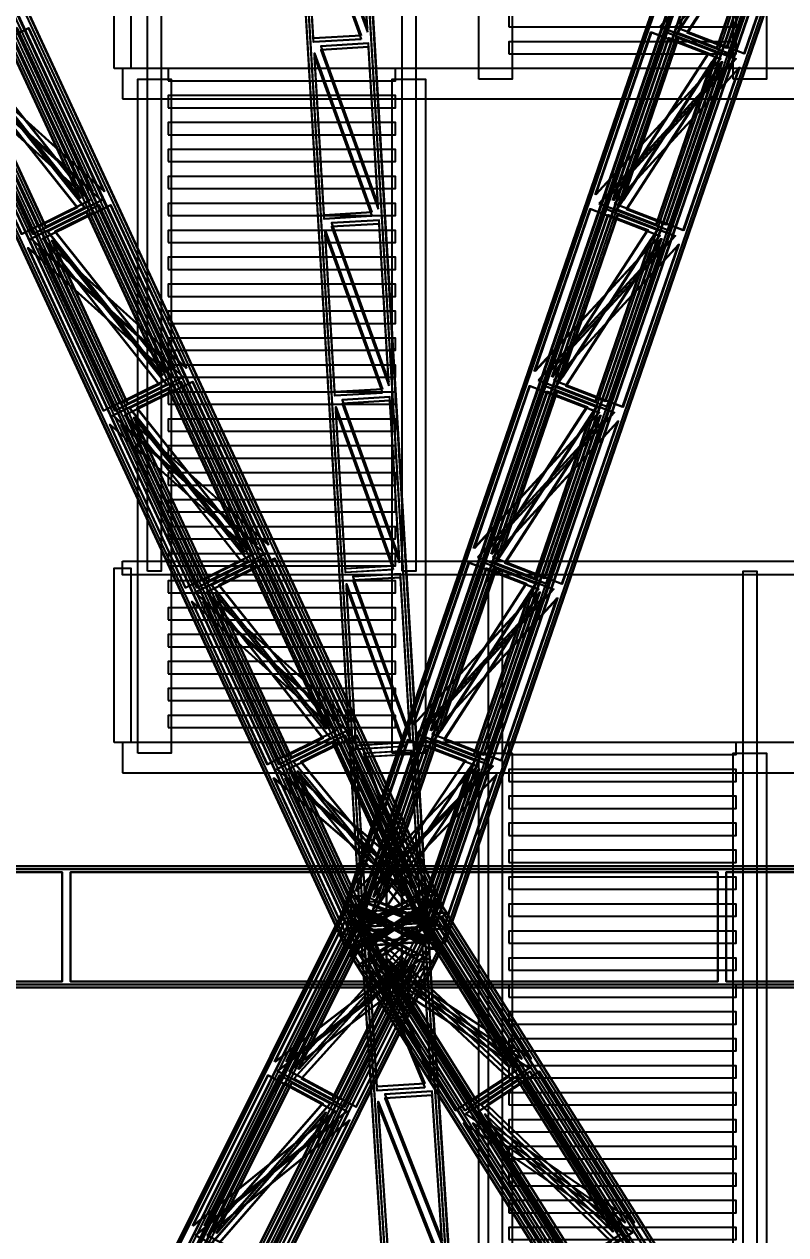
# Model space of a CAD drawing. Header units: millimetres. Extents: x -84906 to 117550, y -3000 to 338000.
# Drawn here: x 4050 to 9077, y 103968 to 111956 of the extents above; entities that cross this region are included whole.
import ezdxf

# ---------------------------------------------------------------- set-up
doc = ezdxf.new("R2010")
doc.units = ezdxf.units.MM
for name, color, linetype, lineweight in [('D-STR-CORE', 7, 'Continuous', 25), ('D-STR-DIM', 7, 'Continuous', 13), ('D-STR-STRC', 7, 'Continuous', 25)]:
    doc.layers.add(name, color=color, linetype=linetype, lineweight=lineweight)
doc.styles.add('OpenSansCondensed-Light', font='OpenSansCondensed-Light.ttf')
doc.styles.add('TOWER_UNICODE', font='Arial Unicode.ttf')
doc.dimstyles.new('EZDXF', dxfattribs={"dimtxt": 0.25, "dimasz": 0.175, "dimexe": 0.375, "dimexo": 0.125, "dimgap": 0.1, "dimtad": 1, "dimlfac": 100, "dimzin": 12, "dimdsep": 46, "dimtxsty": 'OpenSansCondensed-Light', "dimblk": 'ARCHTICK', "dimcen": 2.5, "dimazin": 3, "dimtfac": 0.5, "dimtmove": 2, "dimatfit": 3})

# ---------------------------------------------------------------- blocks, each defined once
blk = doc.blocks.new('_ARCHTICK')
at = {"color": 0, "linetype": 'BYBLOCK', "const_width": 0.15}
blk.add_lwpolyline([(-0.5, -0.5), (0.5, 0.5)], dxfattribs=at)

msp = doc.modelspace()

# ---------------------------------------------------------------- linework, layer by layer
at = {"layer": 'D-STR-CORE'}
for points in [[(7050, 111592.5), (7050, 116038.3), (7270, 116038.3), (7270, 111592.5)], [(8730, 111592.5), (8730, 116038.3), (8950, 116038.3), (8950, 111592.5)], [(4645, 111662.5), (4645, 112812.5), (4755, 112812.5), (4755, 111662.5)], [(4865, 108346.7), (4865, 112792.5), (4955, 112792.5), (4955, 108346.7)], [(6545, 108346.7), (6545, 112792.5), (6635, 112792.5), (6635, 108346.7)], [(7250, 111938.2), (8750, 111938.2), (8750, 112018.2), (7250, 112018.2)], [(7250, 111760.3), (8750, 111760.3), (8750, 111840.3), (7250, 111840.3)], [(4700, 111462.5), (9300, 111462.5), (9300, 111662.5), (4700, 111662.5)], [(5000, 111582.5), (6500, 111582.5), (6500, 111662.5), (5000, 111662.5)], [(4800, 107146.7), (4800, 111592.5), (5020, 111592.5), (5020, 107146.7)], [(6480, 107146.7), (6480, 111592.5), (6700, 111592.5), (6700, 107146.7)], [(5000, 111404.7), (6500, 111404.7), (6500, 111484.7), (5000, 111484.7)], [(5000, 111226.8), (6500, 111226.8), (6500, 111306.8), (5000, 111306.8)], [(5000, 111049), (6500, 111049), (6500, 111129), (5000, 111129)], [(5000, 110871.2), (6500, 110871.2), (6500, 110951.2), (5000, 110951.2)], [(5000, 110693.3), (6500, 110693.3), (6500, 110773.3), (5000, 110773.3)], [(5000, 110515.5), (6500, 110515.5), (6500, 110595.5), (5000, 110595.5)], [(5000, 110337.7), (6500, 110337.7), (6500, 110417.7), (5000, 110417.7)], [(5000, 110159.8), (6500, 110159.8), (6500, 110239.8), (5000, 110239.8)], [(5000, 109982), (6500, 109982), (6500, 110062), (5000, 110062)], [(5000, 109804.2), (6500, 109804.2), (6500, 109884.2), (5000, 109884.2)], [(5000, 109626.3), (6500, 109626.3), (6500, 109706.3), (5000, 109706.3)], [(5000, 109448.5), (6500, 109448.5), (6500, 109528.5), (5000, 109528.5)], [(5000, 109270.7), (6500, 109270.7), (6500, 109350.7), (5000, 109350.7)], [(5000, 109092.8), (6500, 109092.8), (6500, 109172.8), (5000, 109172.8)], [(5000, 108915), (6500, 108915), (6500, 108995), (5000, 108995)], [(5000, 108737.2), (6500, 108737.2), (6500, 108817.2), (5000, 108817.2)], [(5000, 108559.3), (6500, 108559.3), (6500, 108639.3), (5000, 108639.3)], [(4700, 108411.7), (9300, 108411.7), (9300, 108321.7), (4700, 108321.7)], [(5000, 108381.5), (6500, 108381.5), (6500, 108461.5), (5000, 108461.5)], [(4645, 107216.7), (4645, 108366.7), (4755, 108366.7), (4755, 107216.7)], [(7115, 103900.8), (7115, 108346.7), (7205, 108346.7), (7205, 103900.8)], [(8795, 103900.8), (8795, 108346.7), (8885, 108346.7), (8885, 103900.8)], [(5000, 108203.7), (6500, 108203.7), (6500, 108283.7), (5000, 108283.7)], [(5000, 108025.8), (6500, 108025.8), (6500, 108105.8), (5000, 108105.8)], [(5000, 107848), (6500, 107848), (6500, 107928), (5000, 107928)], [(5000, 107670.2), (6500, 107670.2), (6500, 107750.2), (5000, 107750.2)], [(5000, 107492.3), (6500, 107492.3), (6500, 107572.3), (5000, 107572.3)], [(5000, 107314.5), (6500, 107314.5), (6500, 107394.5), (5000, 107394.5)], [(4700, 107016.7), (9300, 107016.7), (9300, 107216.7), (4700, 107216.7)], [(7250, 107136.7), (8750, 107136.7), (8750, 107216.7), (7250, 107216.7)], [(7050, 102700.8), (7050, 107146.7), (7270, 107146.7), (7270, 102700.8)], [(8730, 102700.8), (8730, 107146.7), (8950, 107146.7), (8950, 102700.8)], [(7250, 106958.8), (8750, 106958.8), (8750, 107038.8), (7250, 107038.8)], [(7250, 106781), (8750, 106781), (8750, 106861), (7250, 106861)], [(7250, 106603.2), (8750, 106603.2), (8750, 106683.2), (7250, 106683.2)], [(7250, 106425.3), (8750, 106425.3), (8750, 106505.3), (7250, 106505.3)], [(7250, 106247.5), (8750, 106247.5), (8750, 106327.5), (7250, 106327.5)], [(7250, 106069.7), (8750, 106069.7), (8750, 106149.7), (7250, 106149.7)], [(7250, 105891.8), (8750, 105891.8), (8750, 105971.8), (7250, 105971.8)], [(7250, 105714), (8750, 105714), (8750, 105794), (7250, 105794)], [(7250, 105536.2), (8750, 105536.2), (8750, 105616.2), (7250, 105616.2)], [(7250, 105358.3), (8750, 105358.3), (8750, 105438.3), (7250, 105438.3)], [(7250, 105180.5), (8750, 105180.5), (8750, 105260.5), (7250, 105260.5)], [(7250, 105002.7), (8750, 105002.7), (8750, 105082.7), (7250, 105082.7)], [(7250, 104824.8), (8750, 104824.8), (8750, 104904.8), (7250, 104904.8)], [(7250, 104647), (8750, 104647), (8750, 104727), (7250, 104727)], [(7250, 104469.2), (8750, 104469.2), (8750, 104549.2), (7250, 104549.2)], [(7250, 104291.3), (8750, 104291.3), (8750, 104371.3), (7250, 104371.3)], [(7250, 104113.5), (8750, 104113.5), (8750, 104193.5), (7250, 104193.5)], [(7250, 103935.7), (8750, 103935.7), (8750, 104015.7), (7250, 104015.7)]]:
    msp.add_lwpolyline(points, close=True, dxfattribs=at)
at = {"layer": 'D-STR-STRC'}
for points in [[(6731.3, 106138.2), (6172.5, 105861.8), (-319.5, 119861.8), (239.3, 120138.2)], [(6735.3, 106138.2), (6176.5, 105861.8), (-315.5, 119861.8), (243.3, 120138.2)], [(6807.4, 106138.2), (6248.7, 105861.8), (-243.3, 119861.8), (315.5, 120138.2)], [(6811.4, 106138.2), (6252.7, 105861.8), (-239.3, 119861.8), (319.5, 120138.2)], [(6649, 106090.7), (6282.3, 105909.3), (-209.7, 119909.3), (157, 120090.7)], [(6653, 106090.7), (6286.3, 105909.3), (-205.7, 119909.3), (161, 120090.7)], [(6697.6, 106090.7), (6330.9, 105909.3), (-161, 119909.3), (205.7, 120090.7)], [(6701.6, 106090.7), (6334.9, 105909.3), (-157, 119909.3), (209.7, 120090.7)], [(6155.3, 106109.5), (6723.1, 105890.5), (11534.6, 119890.5), (10966.8, 120109.5)], [(6160.6, 106109.5), (6728.4, 105890.5), (11539.8, 119890.5), (10972.1, 120109.5)], [(6255.6, 106109.5), (6823.3, 105890.5), (11634.8, 119890.5), (11067, 120109.5)], [(6260.8, 106109.5), (6828.6, 105890.5), (11640.1, 119890.5), (11072.3, 120109.5)], [(6271, 106071.8), (6643.6, 105928.2), (11455.1, 119928.2), (11082.5, 120071.8)], [(6276.3, 106071.8), (6648.9, 105928.2), (11460.4, 119928.2), (11087.8, 120071.8)], [(6335, 106071.8), (6707.6, 105928.2), (11519.1, 119928.2), (11146.5, 120071.8)], [(6340.3, 106071.8), (6712.9, 105928.2), (11524.3, 119928.2), (11151.8, 120071.8)], [(6711.6, 106026.1), (6272.4, 106000.1), (5432.1, 120000.1), (5871.3, 120026.1)], [(6711.6, 106026.1), (6272.4, 106000.1), (5432.1, 120000.1), (5871.3, 120026.1)], [(6711.6, 106024.2), (6272.4, 105998.2), (5432.1, 119998.2), (5871.3, 120024.2)], [(6711.6, 106024.2), (6272.4, 105998.2), (5432.1, 119998.2), (5871.3, 120024.2)], [(6711.6, 106001.8), (6272.4, 105975.8), (5432.1, 119975.8), (5871.3, 120001.8)], [(6711.6, 106001.8), (6272.4, 105975.8), (5432.1, 119975.8), (5871.3, 120001.8)], [(6711.6, 105999.9), (6272.4, 105973.9), (5432.1, 119973.9), (5871.3, 119999.9)], [(6711.6, 105999.9), (6272.4, 105973.9), (5432.1, 119973.9), (5871.3, 119999.9)], [(6317.2, 111928.9), (6253.2, 112996.5), (5938.7, 112977.9)], [(6317.2, 111928.9), (6253.2, 112996.5), (5938.7, 112977.9)], [(6317.2, 111927), (6253.2, 112994.6), (5938.7, 112976)], [(6317.2, 111927), (6253.2, 112994.6), (5938.7, 112976)], [(6317.2, 111904.6), (6253.2, 112972.2), (5938.7, 112953.6)], [(6317.2, 111904.6), (6253.2, 112972.2), (5938.7, 112953.6)], [(6317.2, 111902.7), (6253.2, 112970.3), (5938.7, 112951.7)], [(6317.2, 111902.7), (6253.2, 112970.3), (5938.7, 112951.7)], [(6275, 111881.7), (5960.5, 111863.1), (5896.5, 112930.6)], [(6275, 111881.7), (5960.5, 111863.1), (5896.5, 112930.6)], [(6275, 111879.8), (5960.5, 111861.2), (5896.5, 112928.7)], [(6275, 111879.8), (5960.5, 111861.2), (5896.5, 112928.7)], [(6275, 111857.4), (5960.5, 111838.8), (5896.5, 112906.3)], [(6275, 111857.4), (5960.5, 111838.8), (5896.5, 112906.3)], [(6275, 111855.5), (5960.5, 111836.8), (5896.5, 112904.4)], [(6275, 111855.5), (5960.5, 111836.8), (5896.5, 112904.4)], [(8360.1, 111901.9), (8621.8, 111801), (8990.5, 112873.7)], [(8365.4, 111901.9), (8627.1, 111801), (8995.7, 112873.7)], [(8424.1, 111901.9), (8685.8, 111801), (9054.4, 112873.7)], [(8429.4, 111901.9), (8691.1, 111801), (9059.7, 112873.7)], [(8244.4, 111939.6), (8701.3, 111763.4), (9069.9, 112836.1)], [(8249.7, 111939.6), (8706.5, 111763.4), (9075.2, 112836.1)], [(8344.6, 111939.6), (8801.5, 111763.4), (9170.2, 112836.1)], [(8349.9, 111939.6), (8806.8, 111763.4), (9175.4, 112836.1)], [(4502, 110853), (4002.9, 111929.5), (3553.2, 111707)], [(4506, 110853), (4006.9, 111929.5), (3557.2, 111707)], [(4578.2, 110853), (4079, 111929.5), (3629.4, 111707)], [(4582.2, 110853), (4083, 111929.5), (3633.4, 111707)], [(4419.8, 110805.5), (3920.6, 111882), (3663, 111754.5)], [(4423.8, 110805.5), (3924.6, 111882), (3667, 111754.5)], [(4468.4, 110805.5), (3969.2, 111882), (3711.6, 111754.5)], [(4472.4, 110805.5), (3973.2, 111882), (3715.7, 111754.5)], [(7818, 110830.6), (8186.7, 111903.3), (8643.6, 111727.1)], [(7823.3, 110830.6), (8192, 111903.3), (8648.9, 111727.1)], [(7918.3, 110830.6), (8286.9, 111903.3), (8743.8, 111727.1)], [(7923.6, 110830.6), (8292.2, 111903.3), (8749.1, 111727.1)], [(7933.8, 110792.9), (8302.4, 111865.6), (8564.1, 111764.7)], [(7939, 110792.9), (8307.7, 111865.6), (8569.4, 111764.7)], [(7997.7, 110792.9), (8366.4, 111865.6), (8628.1, 111764.7)], [(8003, 110792.9), (8371.7, 111865.6), (8633.4, 111764.7)], [(6345, 110715), (6030.6, 110696.4), (5966.5, 111764)], [(6345, 110715), (6030.6, 110696.4), (5966.5, 111764)], [(6345, 110713.1), (6030.6, 110694.5), (5966.5, 111762)], [(6345, 110713.1), (6030.6, 110694.5), (5966.5, 111762)], [(6387.2, 110762.3), (6323.2, 111829.8), (6008.7, 111811.2)], [(6387.2, 110762.3), (6323.2, 111829.8), (6008.7, 111811.2)], [(6387.2, 110760.4), (6323.2, 111827.9), (6008.7, 111809.3)], [(6387.2, 110760.4), (6323.2, 111827.9), (6008.7, 111809.3)], [(6387.2, 110738), (6323.2, 111805.5), (6008.7, 111786.9)], [(6387.2, 110738), (6323.2, 111805.5), (6008.7, 111786.9)], [(6387.2, 110736), (6323.2, 111803.6), (6008.7, 111785)], [(6387.2, 110736), (6323.2, 111803.6), (6008.7, 111785)], [(4399.3, 110745.5), (4141.7, 110618), (3642.6, 111694.5)], [(4403.3, 110745.5), (4145.7, 110618), (3646.6, 111694.5)], [(4447.9, 110745.5), (4190.4, 110618), (3691.2, 111694.5)], [(4451.9, 110745.5), (4194.4, 110618), (3695.2, 111694.5)], [(6345, 110690.7), (6030.6, 110672.1), (5966.5, 111739.6)], [(6345, 110690.7), (6030.6, 110672.1), (5966.5, 111739.6)], [(6345, 110688.8), (6030.6, 110670.2), (5966.5, 111737.7)], [(6345, 110688.8), (6030.6, 110670.2), (5966.5, 111737.7)], [(7959.2, 110735.3), (8220.9, 110634.4), (8589.5, 111707.1)], [(7964.4, 110735.3), (8226.1, 110634.4), (8594.8, 111707.1)], [(8023.1, 110735.3), (8284.8, 110634.4), (8653.5, 111707.1)], [(8028.4, 110735.3), (8290.1, 110634.4), (8658.8, 111707.1)], [(4481.6, 110793), (4031.9, 110570.5), (3532.7, 111647)], [(4485.6, 110793), (4035.9, 110570.5), (3536.7, 111647)], [(4557.7, 110793), (4108.1, 110570.5), (3608.9, 111647)], [(4561.7, 110793), (4112.1, 110570.5), (3612.9, 111647)], [(7843.4, 110772.9), (8300.3, 110596.7), (8669, 111669.4)], [(7848.7, 110772.9), (8305.6, 110596.7), (8674.2, 111669.4)], [(7943.7, 110772.9), (8400.5, 110596.7), (8769.2, 111669.4)], [(7949, 110772.9), (8405.8, 110596.7), (8774.5, 111669.4)], [(5043, 109686.3), (4543.8, 110762.8), (4094.2, 110540.3)], [(5047, 109686.3), (4547.9, 110762.8), (4098.2, 110540.3)], [(5119.2, 109686.3), (4620, 110762.8), (4170.4, 110540.3)], [(5123.2, 109686.3), (4624, 110762.8), (4174.4, 110540.3)], [(7417.1, 109663.9), (7785.8, 110736.6), (8242.6, 110560.4)], [(7422.4, 109663.9), (7791, 110736.6), (8247.9, 110560.4)], [(7517.3, 109663.9), (7886, 110736.6), (8342.9, 110560.4)], [(7522.6, 109663.9), (7891.3, 110736.6), (8348.1, 110560.4)], [(4960.8, 109638.8), (4461.6, 110715.3), (4204, 110587.9)], [(4964.8, 109638.8), (4465.6, 110715.3), (4208, 110587.9)], [(5009.4, 109638.8), (4510.2, 110715.3), (4252.6, 110587.9)], [(5013.4, 109638.8), (4514.2, 110715.3), (4256.7, 110587.9)], [(6457.3, 109595.6), (6393.2, 110663.2), (6078.8, 110644.5)], [(6457.3, 109595.6), (6393.2, 110663.2), (6078.8, 110644.5)], [(6457.3, 109593.7), (6393.2, 110661.2), (6078.8, 110642.6)], [(6457.3, 109593.7), (6393.2, 110661.2), (6078.8, 110642.6)], [(6457.3, 109571.3), (6393.2, 110638.8), (6078.8, 110620.2)], [(6457.3, 109571.3), (6393.2, 110638.8), (6078.8, 110620.2)], [(6457.3, 109569.4), (6393.2, 110636.9), (6078.8, 110618.3)], [(6457.3, 109569.4), (6393.2, 110636.9), (6078.8, 110618.3)], [(7532.8, 109626.3), (7901.5, 110699), (8163.2, 110598.1)], [(7538.1, 109626.3), (7906.7, 110699), (8168.4, 110598.1)], [(7596.8, 109626.3), (7965.4, 110699), (8227.1, 110598.1)], [(7602.1, 109626.3), (7970.7, 110699), (8232.4, 110598.1)], [(6415, 109548.3), (6100.6, 109529.7), (6036.5, 110597.3)], [(6415, 109548.3), (6100.6, 109529.7), (6036.5, 110597.3)], [(6415, 109546.4), (6100.6, 109527.8), (6036.5, 110595.4)], [(6415, 109546.4), (6100.6, 109527.8), (6036.5, 110595.4)], [(6415, 109524), (6100.6, 109505.4), (6036.5, 110573)], [(6415, 109524), (6100.6, 109505.4), (6036.5, 110573)], [(6415, 109522.1), (6100.6, 109503.5), (6036.5, 110571.1)], [(6415, 109522.1), (6100.6, 109503.5), (6036.5, 110571.1)], [(5022.6, 109626.3), (4572.9, 109403.8), (4073.7, 110480.3)], [(5026.6, 109626.3), (4576.9, 109403.8), (4077.7, 110480.3)], [(5098.7, 109626.3), (4649.1, 109403.8), (4149.9, 110480.3)], [(5102.7, 109626.3), (4653.1, 109403.8), (4153.9, 110480.3)], [(4940.3, 109578.8), (4682.7, 109451.4), (4183.6, 110527.8)], [(4944.3, 109578.8), (4686.7, 109451.4), (4187.6, 110527.8)], [(4988.9, 109578.8), (4731.3, 109451.4), (4232.2, 110527.8)], [(4992.9, 109578.8), (4735.4, 109451.4), (4236.2, 110527.8)], [(7442.5, 109606.2), (7899.3, 109430.1), (8268, 110502.8)], [(7447.8, 109606.2), (7904.6, 109430.1), (8273.3, 110502.8)], [(7542.7, 109606.2), (7999.6, 109430.1), (8368.2, 110502.8)], [(7548, 109606.2), (8004.9, 109430.1), (8373.5, 110502.8)], [(7558.2, 109568.6), (7819.9, 109467.7), (8188.6, 110540.4)], [(7563.5, 109568.6), (7825.2, 109467.7), (8193.8, 110540.4)], [(7622.2, 109568.6), (7883.9, 109467.7), (8252.5, 110540.4)], [(7627.4, 109568.6), (7889.1, 109467.7), (8257.8, 110540.4)], [(5584, 108519.7), (5084.8, 109596.2), (4635.2, 109373.7)], [(5588, 108519.7), (5088.9, 109596.2), (4639.2, 109373.7)], [(5660.2, 108519.7), (5161, 109596.2), (4711.4, 109373.7)], [(5664.2, 108519.7), (5165, 109596.2), (4715.4, 109373.7)], [(5501.8, 108472.2), (5002.6, 109548.6), (4745, 109421.2)], [(5505.8, 108472.2), (5006.6, 109548.6), (4749, 109421.2)], [(5550.4, 108472.2), (5051.2, 109548.6), (4793.6, 109421.2)], [(5554.4, 108472.2), (5055.2, 109548.6), (4797.6, 109421.2)], [(7016.1, 108497.2), (7384.8, 109569.9), (7841.7, 109393.8)], [(7021.4, 108497.2), (7390.1, 109569.9), (7846.9, 109393.8)], [(7116.4, 108497.2), (7485, 109569.9), (7941.9, 109393.8)], [(7121.7, 108497.2), (7490.3, 109569.9), (7947.2, 109393.8)], [(7131.9, 108459.6), (7500.5, 109532.3), (7762.2, 109431.4)], [(7137.1, 108459.6), (7505.8, 109532.3), (7767.5, 109431.4)], [(7195.8, 108459.6), (7564.5, 109532.3), (7826.2, 109431.4)], [(7201.1, 108459.6), (7569.8, 109532.3), (7831.5, 109431.4)], [(6527.3, 108428.9), (6463.2, 109496.5), (6148.8, 109477.9)], [(6527.3, 108428.9), (6463.2, 109496.5), (6148.8, 109477.9)], [(6527.3, 108427), (6463.2, 109494.6), (6148.8, 109476)], [(6527.3, 108427), (6463.2, 109494.6), (6148.8, 109476)], [(6527.3, 108404.6), (6463.2, 109472.2), (6148.8, 109453.6)], [(6527.3, 108404.6), (6463.2, 109472.2), (6148.8, 109453.6)], [(6527.3, 108402.7), (6463.2, 109470.3), (6148.8, 109451.7)], [(6527.3, 108402.7), (6463.2, 109470.3), (6148.8, 109451.7)], [(5481.3, 108412.1), (5223.7, 108284.7), (4724.6, 109361.2)], [(5485.3, 108412.1), (5227.7, 108284.7), (4728.6, 109361.2)], [(5529.9, 108412.1), (5272.3, 108284.7), (4773.2, 109361.2)], [(5533.9, 108412.1), (5276.4, 108284.7), (4777.2, 109361.2)], [(6485, 108381.7), (6170.6, 108363.1), (6106.5, 109430.6)], [(6485, 108381.7), (6170.6, 108363.1), (6106.5, 109430.6)], [(6485, 108379.8), (6170.6, 108361.2), (6106.5, 109428.7)], [(6485, 108379.8), (6170.6, 108361.2), (6106.5, 109428.7)], [(6485, 108357.4), (6170.6, 108338.8), (6106.5, 109406.3)], [(6485, 108357.4), (6170.6, 108338.8), (6106.5, 109406.3)], [(6485, 108355.5), (6170.6, 108336.8), (6106.5, 109404.4)], [(6485, 108355.5), (6170.6, 108336.8), (6106.5, 109404.4)], [(7157.2, 108401.9), (7418.9, 108301), (7787.6, 109373.7)], [(7162.5, 108401.9), (7424.2, 108301), (7792.9, 109373.7)], [(7221.2, 108401.9), (7482.9, 108301), (7851.6, 109373.7)], [(7226.5, 108401.9), (7488.2, 108301), (7856.8, 109373.7)], [(5563.6, 108459.7), (5113.9, 108237.2), (4614.7, 109313.7)], [(5567.6, 108459.7), (5117.9, 108237.2), (4618.7, 109313.7)], [(5639.7, 108459.7), (5190.1, 108237.2), (4690.9, 109313.7)], [(5643.7, 108459.7), (5194.1, 108237.2), (4694.9, 109313.7)], [(7041.5, 108439.6), (7498.4, 108263.4), (7867.1, 109336.1)], [(7046.8, 108439.6), (7503.7, 108263.4), (7872.3, 109336.1)], [(7141.8, 108439.6), (7598.6, 108263.4), (7967.3, 109336.1)], [(7147, 108439.6), (7603.9, 108263.4), (7972.6, 109336.1)], [(6125, 107353), (5625.8, 108429.5), (5176.2, 108207)], [(6129, 107353), (5629.9, 108429.5), (5180.2, 108207)], [(6201.2, 107353), (5702, 108429.5), (5252.4, 108207)], [(6205.2, 107353), (5706, 108429.5), (5256.4, 108207)], [(6615.2, 107330.6), (6983.8, 108403.3), (7440.7, 108227.1)], [(6620.5, 107330.6), (6989.1, 108403.3), (7446, 108227.1)], [(6715.4, 107330.6), (7084.1, 108403.3), (7540.9, 108227.1)], [(6720.7, 107330.6), (7089.4, 108403.3), (7546.2, 108227.1)], [(6042.8, 107305.5), (5543.6, 108382), (5286, 108254.5)], [(6046.8, 107305.5), (5547.6, 108382), (5290, 108254.5)], [(6091.4, 107305.5), (5592.2, 108382), (5334.6, 108254.5)], [(6095.4, 107305.5), (5596.2, 108382), (5338.6, 108254.5)], [(6597.3, 107262.3), (6533.2, 108329.8), (6218.8, 108311.2)], [(6597.3, 107262.3), (6533.2, 108329.8), (6218.8, 108311.2)], [(6597.3, 107260.4), (6533.2, 108327.9), (6218.8, 108309.3)], [(6597.3, 107260.4), (6533.2, 108327.9), (6218.8, 108309.3)], [(6730.9, 107292.9), (7099.6, 108365.6), (7361.3, 108264.7)], [(6736.2, 107292.9), (7104.8, 108365.6), (7366.5, 108264.7)], [(6794.9, 107292.9), (7163.5, 108365.6), (7425.2, 108264.7)], [(6800.1, 107292.9), (7168.8, 108365.6), (7430.5, 108264.7)], [(6555.1, 107215), (6240.6, 107196.4), (6176.6, 108264)], [(6555.1, 107215), (6240.6, 107196.4), (6176.6, 108264)], [(6555.1, 107213.1), (6240.6, 107194.5), (6176.6, 108262)], [(6555.1, 107213.1), (6240.6, 107194.5), (6176.6, 108262)], [(6555.1, 107190.7), (6240.6, 107172.1), (6176.6, 108239.6)], [(6555.1, 107190.7), (6240.6, 107172.1), (6176.6, 108239.6)], [(6597.3, 107238), (6533.2, 108305.5), (6218.8, 108286.9)], [(6597.3, 107238), (6533.2, 108305.5), (6218.8, 108286.9)], [(6597.3, 107236), (6533.2, 108303.6), (6218.8, 108285)], [(6597.3, 107236), (6533.2, 108303.6), (6218.8, 108285)], [(6022.3, 107245.5), (5764.7, 107118), (5265.5, 108194.5)], [(6026.3, 107245.5), (5768.7, 107118), (5269.6, 108194.5)], [(6070.9, 107245.5), (5813.3, 107118), (5314.2, 108194.5)], [(6074.9, 107245.5), (5817.4, 107118), (5318.2, 108194.5)], [(6555.1, 107188.8), (6240.6, 107170.2), (6176.6, 108237.7)], [(6555.1, 107188.8), (6240.6, 107170.2), (6176.6, 108237.7)], [(6640.6, 107272.9), (7097.4, 107096.7), (7466.1, 108169.4)], [(6645.8, 107272.9), (7102.7, 107096.7), (7471.4, 108169.4)], [(6740.8, 107272.9), (7197.7, 107096.7), (7566.3, 108169.4)], [(6746.1, 107272.9), (7203, 107096.7), (7571.6, 108169.4)], [(6756.3, 107235.3), (7018, 107134.4), (7386.6, 108207.1)], [(6761.6, 107235.3), (7023.3, 107134.4), (7391.9, 108207.1)], [(6820.3, 107235.3), (7082, 107134.4), (7450.6, 108207.1)], [(6825.5, 107235.3), (7087.2, 107134.4), (7455.9, 108207.1)], [(6104.5, 107293), (5654.9, 107070.5), (5155.7, 108147)], [(6108.6, 107293), (5658.9, 107070.5), (5159.7, 108147)], [(6180.7, 107293), (5731.1, 107070.5), (5231.9, 108147)], [(6184.7, 107293), (5735.1, 107070.5), (5235.9, 108147)], [(6635.7, 106251.7), (6166.8, 107262.8), (5717.2, 107040.3)], [(6639.7, 106251.7), (6170.8, 107262.8), (5721.2, 107040.3)], [(6711.9, 106251.7), (6243, 107262.8), (5793.4, 107040.3)], [(6715.9, 106251.7), (6247, 107262.8), (5797.4, 107040.3)], [(6553.4, 106204.2), (6084.6, 107215.3), (5827, 107087.9)], [(6557.4, 106204.2), (6088.6, 107215.3), (5831, 107087.9)], [(6602.1, 106204.2), (6133.2, 107215.3), (5875.6, 107087.9)], [(6606.1, 106204.2), (6137.2, 107215.3), (5879.6, 107087.9)], [(6237.6, 106232), (6582.9, 107236.6), (7039.8, 107060.4)], [(6242.9, 106232), (6588.2, 107236.6), (7045, 107060.4)], [(6337.9, 106232), (6683.1, 107236.6), (7140, 107060.4)], [(6343.2, 106232), (6688.4, 107236.6), (7145.3, 107060.4)], [(6663, 106167.5), (6603.3, 107163.2), (6288.8, 107144.5)], [(6663, 106167.5), (6603.3, 107163.2), (6288.8, 107144.5)], [(6663, 106165.5), (6603.3, 107161.2), (6288.8, 107142.6)], [(6663, 106165.5), (6603.3, 107161.2), (6288.8, 107142.6)], [(6663, 106143.1), (6603.3, 107138.8), (6288.8, 107120.2)], [(6663, 106143.1), (6603.3, 107138.8), (6288.8, 107120.2)], [(6663, 106141.2), (6603.3, 107136.9), (6288.8, 107118.3)], [(6663, 106141.2), (6603.3, 107136.9), (6288.8, 107118.3)], [(6353.4, 106194.4), (6698.6, 107199), (6960.3, 107098.1)], [(6358.6, 106194.4), (6703.9, 107199), (6965.6, 107098.1)], [(6417.3, 106194.4), (6762.6, 107199), (7024.3, 107098.1)], [(6422.6, 106194.4), (6767.8, 107199), (7029.5, 107098.1)], [(6620.8, 106120.2), (6306.3, 106101.6), (6246.6, 107097.3)], [(6620.8, 106120.2), (6306.3, 106101.6), (6246.6, 107097.3)], [(6620.8, 106118.3), (6306.3, 106099.7), (6246.6, 107095.4)], [(6620.8, 106118.3), (6306.3, 106099.7), (6246.6, 107095.4)], [(6620.8, 106095.9), (6306.3, 106077.3), (6246.6, 107073)], [(6620.8, 106095.9), (6306.3, 106077.3), (6246.6, 107073)], [(6620.8, 106094), (6306.3, 106075.4), (6246.6, 107071.1)], [(6620.8, 106094), (6306.3, 106075.4), (6246.6, 107071.1)], [(6615.2, 106191.7), (6165.6, 105969.2), (5696.7, 106980.3)], [(6619.2, 106191.7), (6169.6, 105969.2), (5700.7, 106980.3)], [(6691.4, 106191.7), (6241.8, 105969.2), (5772.9, 106980.3)], [(6695.4, 106191.7), (6245.8, 105969.2), (5776.9, 106980.3)], [(6533, 106144.2), (6275.4, 106016.7), (5806.5, 107027.8)], [(6537, 106144.2), (6279.4, 106016.7), (5810.6, 107027.8)], [(6581.6, 106144.2), (6324, 106016.7), (5855.2, 107027.8)], [(6585.6, 106144.2), (6328, 106016.7), (5859.2, 107027.8)], [(6263, 106174.4), (6719.9, 105998.2), (7065.1, 107002.8)], [(6268.3, 106174.4), (6725.2, 105998.2), (7070.4, 107002.8)], [(6363.3, 106174.4), (6820.1, 105998.2), (7165.4, 107002.8)], [(6368.5, 106174.4), (6825.4, 105998.2), (7170.7, 107002.8)], [(6378.7, 106136.7), (6640.4, 106035.8), (6985.7, 107040.4)], [(6384, 106136.7), (6645.7, 106035.8), (6991, 107040.4)], [(6442.7, 106136.7), (6704.4, 106035.8), (7049.7, 107040.4)], [(6448, 106136.7), (6709.7, 106035.8), (7054.9, 107040.4)], [(-12983.9, 106400), (-12983.9, 105600), (12983.9, 105600), (12983.9, 106400)], [(12983.9, 106400), (12983.9, 105600), (-12983.9, 105600), (-12983.9, 106400)], [(2191.5, 106360), (2191.5, 105640), (4300.5, 105640), (4300.5, 106360)], [(4300.5, 106360), (4300.5, 105640), (2191.5, 105640), (2191.5, 106360)], [(4355.5, 106360), (4355.5, 105640), (6442, 105640), (6442, 106360)], [(6442, 106360), (6442, 105640), (4355.5, 105640), (4355.5, 106360)], [(6442, 106400), (6442, 106400), (6442, 105600), (6442, 105600)], [(6442, 106400), (6442, 106400), (6442, 105600), (6442, 105600)], [(6542, 106400), (6542, 106400), (6542, 105600), (6542, 105600)], [(6542, 106400), (6542, 106400), (6542, 105600), (6542, 105600)], [(6542, 106360), (6542, 105640), (8628.4, 105640), (8628.4, 106360)], [(8628.4, 106360), (8628.4, 105640), (6542, 105640), (6542, 106360)], [(8683.4, 106360), (8683.4, 105640), (10792.4, 105640), (10792.4, 106360)], [(10792.4, 106360), (10792.4, 105640), (8683.4, 105640), (8683.4, 106360)], [(6769.6, 106228.4), (6689.4, 106228.4), (6130.7, 105951.9), (6210.8, 105951.9)], [(6187.6, 106203.4), (6293.1, 106203.4), (6860.9, 105984.5), (6755.4, 105984.5)], [(14906.6, 93173), (14379.4, 92827), (6196, 105827), (6723.2, 106173)], [(6788, 106173), (6723.2, 106173), (6196, 105827), (6260.7, 105827)], [(14909.8, 93173), (14382.6, 92827), (6199.2, 105827), (6726.4, 106173)], [(6607.2, 106180.9), (6659.8, 106180.9), (6293.1, 105999.5), (6240.5, 105999.5)], [(14968.1, 93173), (14440.9, 92827), (6257.5, 105827), (6784.7, 106173)], [(14971.3, 93173), (14444.1, 92827), (6260.7, 105827), (6788, 106173)], [(6372.6, 106165.8), (6303.3, 106165.8), (6675.9, 106022.1), (6745.2, 106022.1)], [(6788, 106173), (6723.2, 106173), (6706.7, 106162.2), (6771.5, 106162.2)], [(-315.5, 93146.7), (234.8, 92853.3), (6726.8, 105853.3), (6176.4, 106146.7)], [(-311.5, 93146.7), (238.9, 92853.3), (6730.8, 105853.3), (6180.5, 106146.7)], [(-238.9, 93146.7), (311.5, 92853.3), (6803.4, 105853.3), (6253.1, 106146.7)], [(-234.8, 93146.7), (315.5, 92853.3), (6807.5, 105853.3), (6257.1, 106146.7)], [(-207.1, 93096.3), (154.1, 92903.7), (6646.1, 105903.7), (6284.9, 106096.3)], [(-203, 93096.3), (158.1, 92903.7), (6650.1, 105903.7), (6288.9, 106096.3)], [(-158.1, 93096.3), (203, 92903.7), (6695, 105903.7), (6333.8, 106096.3)], [(-154.1, 93096.3), (207.1, 92903.7), (6699, 105903.7), (6337.8, 106096.3)], [(6155.3, 106109.5), (6260.8, 106109.5), (6278.6, 106102.6), (6173.1, 106102.6)], [(6155.3, 106109.5), (6260.8, 106109.5), (6828.6, 105890.5), (6723.1, 105890.5)], [(6811.4, 106138.2), (6731.3, 106138.2), (6172.5, 105861.8), (6252.7, 105861.8)], [(6176.4, 106146.7), (6257.1, 106146.7), (6274.3, 106137.6), (6193.6, 106137.6)], [(6176.4, 106146.7), (6257.1, 106146.7), (6807.5, 105853.3), (6726.8, 105853.3)], [(6840.9, 106088.9), (6776.1, 106088.9), (6248.9, 105742.8), (6313.7, 105742.8)], [(6705.6, 106125.2), (6705.6, 106099), (6266.4, 106073), (6266.4, 106099.2)], [(6705.6, 106099), (6705.6, 106125.2), (6266.4, 106099.2), (6266.4, 106073)], [(6649, 106090.7), (6701.6, 106090.7), (6334.9, 105909.3), (6282.3, 105909.3)], [(6337.8, 106096.3), (6284.9, 106096.3), (6302.1, 106087.1), (6355, 106087.1)], [(6337.8, 106096.3), (6284.9, 106096.3), (6646.1, 105903.7), (6699, 105903.7)], [(14827.1, 93113.6), (14481.1, 92886.4), (6297.7, 105886.4), (6643.7, 106113.6)], [(6643.7, 106113.6), (6686.2, 106113.6), (6340.2, 105886.4), (6297.7, 105886.4)], [(14830.3, 93113.6), (14484.3, 92886.4), (6301, 105886.4), (6646.9, 106113.6)], [(14866.4, 93113.6), (14520.4, 92886.4), (6337, 105886.4), (6683, 106113.6)], [(14869.6, 93113.6), (14523.6, 92886.4), (6340.2, 105886.4), (6686.2, 106113.6)], [(6643.7, 106113.6), (6686.2, 106113.6), (6669.7, 106102.7), (6627.2, 106102.7)], [(6649, 106090.7), (6701.6, 106090.7), (6684.2, 106082.1), (6631.5, 106082.1)], [(6811.4, 106138.2), (6731.3, 106138.2), (6713.8, 106129.6), (6794, 106129.6)], [(5702, 105109.5), (6166.5, 106039.5), (6609.3, 105803.4)], [(5706.1, 105109.5), (6170.5, 106039.5), (6613.4, 105803.4)], [(5778.7, 105109.5), (6243.1, 106039.5), (6686, 105803.4)], [(5782.7, 105109.5), (6247.1, 106039.5), (6690, 105803.4)], [(6132.1, 106057.9), (6212.7, 106057.9), (6763.1, 105764.4), (6682.4, 105764.4)], [(6293.5, 106007.4), (6240.5, 106007.4), (6601.7, 105814.8), (6654.6, 105814.8)], [(6340.3, 106071.8), (6271, 106071.8), (6288.8, 106065), (6358, 106065)], [(6340.3, 106071.8), (6271, 106071.8), (6643.6, 105928.2), (6712.9, 105928.2)], [(7557.2, 93028.2), (7118.1, 93000.1), (6272.4, 106000.1), (6711.5, 106028.2)], [(6711.5, 106028.2), (6711.5, 105999.9), (6272.4, 105971.8), (6272.4, 106000.1)], [(7557.2, 93028.2), (7118.1, 93000.1), (6272.4, 106000.1), (6711.5, 106028.2)], [(6711.5, 105999.9), (6711.5, 106028.2), (6272.4, 106000.1), (6272.4, 105971.8)], [(7557.2, 93026.2), (7118.1, 92998.1), (6272.4, 105998.1), (6711.5, 106026.2)], [(7557.2, 93026.2), (7118.1, 92998.1), (6272.4, 105998.1), (6711.5, 106026.2)], [(6711.6, 106026.1), (6711.6, 105999.9), (6272.4, 105973.9), (6272.4, 106000.1)], [(6711.6, 105999.9), (6711.6, 106026.1), (6272.4, 106000.1), (6272.4, 105973.9)], [(7333.8, 105129.1), (6743.2, 106067.3), (6318.9, 105788.8)], [(7337, 105129.1), (6746.4, 106067.3), (6322.2, 105788.8)], [(6696.7, 106029.4), (6739.2, 106029.4), (6393.2, 105802.3), (6350.7, 105802.3)], [(7395.3, 105129.1), (6804.7, 106067.3), (6380.5, 105788.8)], [(7398.6, 105129.1), (6808, 106067.3), (6383.7, 105788.8)], [(7254.3, 105069.6), (6663.7, 106007.8), (6420.7, 105848.3)], [(7257.5, 105069.6), (6666.9, 106007.8), (6423.9, 105848.3)], [(7293.6, 105069.6), (6703, 106007.8), (6460, 105848.3)], [(7296.8, 105069.6), (6706.2, 106007.8), (6463.2, 105848.3)], [(6711.5, 106028.2), (6711.5, 105999.9), (6691.5, 105998.6), (6691.5, 106027)], [(6711.5, 105999.9), (6711.5, 106028.2), (6691.5, 106027), (6691.5, 105998.6)], [(6711.6, 106026.1), (6711.6, 105999.9), (6691.6, 105998.7), (6691.6, 106024.9)], [(6711.6, 105999.9), (6711.6, 106026.1), (6691.6, 106024.9), (6691.6, 105998.7)], [(5810.5, 105059.1), (6274.9, 105989.1), (6528.6, 105853.8)], [(5814.5, 105059.1), (6279, 105989.1), (6532.6, 105853.8)], [(5859.4, 105059.1), (6323.8, 105989.1), (6577.5, 105853.8)], [(5863.4, 105059.1), (6327.9, 105989.1), (6581.6, 105853.8)], [(7557.2, 93001.9), (7118.1, 92973.8), (6272.4, 105973.8), (6711.5, 106001.9)], [(7557.2, 93001.9), (7118.1, 92973.8), (6272.4, 105973.8), (6711.5, 106001.9)], [(6292.4, 106001.4), (6292.4, 105973), (6272.4, 105971.8), (6272.4, 106000.1)], [(6292.4, 105973), (6292.4, 106001.4), (6272.4, 106000.1), (6272.4, 105971.8)], [(6292.3, 106001.3), (6292.3, 105975.1), (6272.4, 105973.9), (6272.4, 106000.1)], [(6292.3, 105975.1), (6292.3, 106001.3), (6272.4, 106000.1), (6272.4, 105973.9)], [(7557.2, 92999.9), (7118.1, 92971.8), (6272.4, 105971.8), (6711.5, 105999.9)], [(7557.2, 92999.9), (7118.1, 92971.8), (6272.4, 105971.8), (6711.5, 105999.9)], [(6717.9, 105929.3), (6717.9, 105900.9), (6278.9, 105872.8), (6278.9, 105901.2)], [(6717.9, 105900.9), (6717.9, 105929.3), (6278.9, 105901.2), (6278.9, 105872.8)], [(6737.4, 105014.1), (6678, 105926.7), (6363.7, 105906.6)], [(6737.4, 105014.1), (6678, 105926.7), (6363.7, 105906.6)], [(6737.4, 105012), (6678, 105924.7), (6363.7, 105904.6)], [(6737.4, 105012), (6678, 105924.7), (6363.7, 105904.6)], [(6695.1, 105935), (6625.9, 105935), (6643.6, 105928.2), (6712.9, 105928.2)], [(6270.1, 105870.4), (6189.9, 105870.4), (6172.5, 105861.8), (6252.7, 105861.8)], [(6299.8, 105917.9), (6352.4, 105917.9), (6334.9, 105909.3), (6282.3, 105909.3)], [(6314.2, 105897.3), (6356.7, 105897.3), (6340.2, 105886.4), (6297.7, 105886.4)], [(6695.4, 104966.7), (6381, 104946.6), (6321.7, 105859.2)], [(6695.4, 104966.7), (6381, 104946.6), (6321.7, 105859.2)], [(6695.4, 104964.6), (6381, 104944.5), (6321.7, 105857.1)], [(6695.4, 104964.6), (6381, 104944.5), (6321.7, 105857.1)], [(6737.4, 104987.8), (6678, 105900.4), (6363.7, 105880.3)], [(6737.4, 104987.8), (6678, 105900.4), (6363.7, 105880.3)], [(6737.4, 104985.7), (6678, 105898.3), (6363.7, 105878.2)], [(6737.4, 104985.7), (6678, 105898.3), (6363.7, 105878.2)], [(6681.8, 105912.9), (6628.9, 105912.9), (6646.1, 105903.7), (6699, 105903.7)], [(6705.3, 105897.4), (6810.9, 105897.4), (6828.6, 105890.5), (6723.1, 105890.5)], [(6709.6, 105862.4), (6790.3, 105862.4), (6807.5, 105853.3), (6726.8, 105853.3)], [(5829.2, 104998.4), (6082.9, 104863.1), (6547.3, 105793.2)], [(5833.2, 104998.4), (6086.9, 104863.1), (6551.4, 105793.2)], [(5878.1, 104998.4), (6131.8, 104863.1), (6596.2, 105793.2)], [(5882.1, 104998.4), (6135.8, 104863.1), (6600.3, 105793.2)], [(6277.2, 105837.8), (6212.4, 105837.8), (6196, 105827), (6260.7, 105827)], [(6695.4, 104940.4), (6381, 104920.3), (6321.7, 105832.9)], [(6695.4, 104940.4), (6381, 104920.3), (6321.7, 105832.9)], [(6695.4, 104938.3), (6381, 104918.2), (6321.7, 105830.8)], [(6695.4, 104938.3), (6381, 104918.2), (6321.7, 105830.8)], [(7241.1, 105007.4), (6998.1, 104847.9), (6407.4, 105786.1)], [(7244.3, 105007.4), (7001.3, 104847.9), (6410.7, 105786.1)], [(7280.3, 105007.4), (7037.3, 104847.9), (6446.7, 105786.1)], [(7283.6, 105007.4), (7040.6, 104847.9), (6450, 105786.1)], [(5720.7, 105048.9), (6163.6, 104812.7), (6628.1, 105742.7)], [(5724.8, 105048.9), (6167.6, 104812.7), (6632.1, 105742.7)], [(5797.4, 105048.9), (6240.3, 104812.7), (6704.7, 105742.7)], [(5801.4, 105048.9), (6244.3, 104812.7), (6708.7, 105742.7)], [(7320.6, 105066.9), (6896.3, 104788.4), (6305.7, 105726.6)], [(7323.8, 105066.9), (6899.5, 104788.4), (6308.9, 105726.6)], [(7382.1, 105066.9), (6957.8, 104788.4), (6367.2, 105726.6)], [(7385.3, 105066.9), (6961.1, 104788.4), (6370.5, 105726.6)], [(8015.7, 104045.7), (7386.7, 105044.9), (6962.5, 104766.5)], [(8019, 104045.7), (7390, 105044.9), (6965.7, 104766.5)], [(8077.3, 104045.7), (7448.3, 105044.9), (7024, 104766.5)], [(8080.5, 104045.7), (7451.5, 105044.9), (7027.3, 104766.5)], [(5161, 104026.2), (5657.6, 105020.6), (6100.5, 104784.5)], [(5165.1, 104026.2), (5661.7, 105020.6), (6104.5, 104784.5)], [(5237.7, 104026.2), (5734.3, 105020.6), (6177.2, 104784.5)], [(5241.7, 104026.2), (5738.3, 105020.6), (6181.2, 104784.5)], [(5269.5, 103975.7), (5766.1, 104970.2), (6019.8, 104834.9)], [(5273.5, 103975.7), (5770.1, 104970.2), (6023.8, 104834.9)], [(5318.4, 103975.7), (5815, 104970.2), (6068.7, 104834.9)], [(5322.4, 103975.7), (5819, 104970.2), (6072.7, 104834.9)], [(7936.3, 103986.2), (7307.3, 104985.5), (7064.2, 104825.9)], [(7939.5, 103986.2), (7310.5, 104985.5), (7067.5, 104825.9)], [(7975.5, 103986.2), (7346.5, 104985.5), (7103.5, 104825.9)], [(7978.8, 103986.2), (7349.8, 104985.5), (7106.8, 104825.9)], [(6807.9, 103930.8), (6743.8, 104915.1), (6429.5, 104895)], [(6807.9, 103930.8), (6743.8, 104915.1), (6429.5, 104895)], [(6807.9, 103928.7), (6743.8, 104913.1), (6429.5, 104893)], [(6807.9, 103928.7), (6743.8, 104913.1), (6429.5, 104893)], [(6807.9, 103904.4), (6743.8, 104888.8), (6429.5, 104868.7)], [(6807.9, 103904.4), (6743.8, 104888.8), (6429.5, 104868.7)], [(6807.9, 103902.4), (6743.8, 104886.8), (6429.5, 104866.6)], [(6807.9, 103902.4), (6743.8, 104886.8), (6429.5, 104866.6)], [(6765.9, 103883.4), (6451.5, 103863.2), (6387.5, 104847.6)], [(6765.9, 103883.4), (6451.5, 103863.2), (6387.5, 104847.6)], [(6765.9, 103881.3), (6451.5, 103861.2), (6387.5, 104845.6)], [(6765.9, 103881.3), (6451.5, 103861.2), (6387.5, 104845.6)], [(6765.9, 103857), (6451.5, 103836.9), (6387.5, 104821.3)], [(6765.9, 103857), (6451.5, 103836.9), (6387.5, 104821.3)], [(6765.9, 103855), (6451.5, 103834.9), (6387.5, 104819.2)], [(6765.9, 103855), (6451.5, 103834.9), (6387.5, 104819.2)], [(5288.2, 103915.1), (5541.9, 103779.8), (6038.5, 104774.3)], [(5292.2, 103915.1), (5545.9, 103779.8), (6042.5, 104774.3)], [(5337.1, 103915.1), (5590.8, 103779.8), (6087.4, 104774.3)], [(5341.2, 103915.1), (5594.8, 103779.8), (6091.5, 104774.3)], [(7923, 103924.1), (7680, 103764.5), (7051, 104763.8)], [(7926.3, 103924.1), (7683.2, 103764.5), (7054.2, 104763.8)], [(7962.3, 103924.1), (7719.3, 103764.5), (7090.3, 104763.8)], [(7965.5, 103924.1), (7722.5, 103764.5), (7093.5, 104763.8)], [(5179.7, 103965.5), (5622.6, 103729.4), (6119.2, 104723.8)], [(5183.8, 103965.5), (5626.6, 103729.4), (6123.3, 104723.8)], [(5256.4, 103965.5), (5699.3, 103729.4), (6195.9, 104723.8)], [(5260.4, 103965.5), (5703.3, 103729.4), (6199.9, 104723.8)], [(8002.5, 103983.5), (7578.3, 103705.1), (6949.3, 104704.3)], [(8005.7, 103983.5), (7581.5, 103705.1), (6952.5, 104704.3)], [(8064, 103983.5), (7639.8, 103705.1), (7010.8, 104704.3)], [(8067.3, 103983.5), (7643, 103705.1), (7014, 104704.3)]]:
    msp.add_lwpolyline(points, close=True, dxfattribs=at)
for points in [[(6631.5, 106082.1), (139.6, 120082.1)], [(6649, 106090.7), (157, 120090.7)], [(6684.2, 106082.1), (192.2, 120082.1)], [(6701.6, 106090.7), (209.7, 120090.7)], [(6713.8, 106129.6), (221.8, 120129.6)], [(6731.3, 106138.2), (239.3, 120138.2)], [(6794, 106129.6), (302, 120129.6)], [(6811.4, 106138.2), (319.5, 120138.2)], [(6155.3, 106109.5), (10966.8, 120109.5)], [(6173.1, 106102.6), (10984.5, 120102.6)], [(6260.8, 106109.5), (11072.3, 120109.5)], [(6271, 106071.8), (11082.5, 120071.8)], [(6278.6, 106102.6), (11090.1, 120102.6)], [(6288.8, 106065), (11100.3, 120065)], [(6340.3, 106071.8), (11151.8, 120071.8)], [(6358, 106065), (11169.5, 120065)], [(6272.4, 106000.1), (5432.1, 120000.1)], [(6272.4, 106000.1), (5432.1, 120000.1)], [(6292.3, 106001.3), (5452.1, 120001.3)], [(6292.3, 106001.3), (5452.1, 120001.3)], [(6691.6, 106024.9), (5851.4, 120024.9)], [(6691.6, 106024.9), (5851.4, 120024.9)], [(6691.6, 105998.7), (5851.4, 119998.7)], [(6691.6, 105998.7), (5851.4, 119998.7)], [(6711.6, 106026.1), (5871.3, 120026.1)], [(6711.6, 106026.1), (5871.3, 120026.1)], [(6711.6, 105999.9), (5871.3, 119999.9)], [(6711.6, 105999.9), (5871.3, 119999.9)], [(6282.3, 105909.3), (-209.7, 119909.3)], [(6299.8, 105917.9), (-192.2, 119917.9)], [(6334.9, 105909.3), (-157, 119909.3)], [(6352.4, 105917.9), (-139.6, 119917.9)], [(6272.4, 105973.9), (5432.1, 119973.9)], [(6272.4, 105973.9), (5432.1, 119973.9)], [(6292.3, 105975.1), (5452.1, 119975.1)], [(6292.3, 105975.1), (5452.1, 119975.1)], [(6625.9, 105935), (11437.4, 119935)], [(6643.6, 105928.2), (11455.1, 119928.2)], [(6695.1, 105935), (11506.6, 119935)], [(6712.9, 105928.2), (11524.3, 119928.2)], [(6172.5, 105861.8), (-319.5, 119861.8)], [(6189.9, 105870.4), (-302, 119870.4)], [(6252.7, 105861.8), (-239.3, 119861.8)], [(6270.1, 105870.4), (-221.8, 119870.4)], [(6705.3, 105897.4), (11516.8, 119897.4)], [(6723.1, 105890.5), (11534.6, 119890.5)], [(6810.9, 105897.4), (11622.3, 119897.4)], [(6828.6, 105890.5), (11640.1, 119890.5)], [(-12983.9, 106400), (12983.9, 106400)], [(12983.9, 106400), (-12983.9, 106400)], [(-12983.9, 106380), (12983.9, 106380)], [(12983.9, 106380), (-12983.9, 106380)], [(6442, 106400), (6542, 106400)], [(6542, 106400), (6442, 106400)], [(6155.3, 106109.5), (6187.6, 106203.4)], [(6260.8, 106109.5), (6293.1, 106203.4)], [(6271, 106071.8), (6303.3, 106165.8)], [(6340.3, 106071.8), (6372.6, 106165.8)], [(6649, 106090.7), (6607.2, 106180.9)], [(6701.6, 106090.7), (6659.8, 106180.9)], [(6731.3, 106138.2), (6689.4, 106228.4)], [(14906.6, 93173), (6723.2, 106173)], [(6776.1, 106088.9), (6723.2, 106173)], [(6811.4, 106138.2), (6769.6, 106228.4)], [(14971.3, 93173), (6788, 106173)], [(6840.9, 106088.9), (6788, 106173)], [(-315.5, 93146.7), (6176.4, 106146.7)], [(-298.3, 93137.6), (6193.6, 106137.6)], [(-234.8, 93146.7), (6257.1, 106146.7)], [(-217.6, 93137.6), (6274.3, 106137.6)], [(-207.1, 93096.3), (6284.9, 106096.3)], [(-189.9, 93087.1), (6302.1, 106087.1)], [(-154.1, 93096.3), (6337.8, 106096.3)], [(-136.9, 93087.1), (6355, 106087.1)], [(6132.1, 106057.9), (6176.4, 106146.7)], [(6212.7, 106057.9), (6257.1, 106146.7)], [(6240.5, 106007.4), (6284.9, 106096.3)], [(6272.4, 106000.1), (6266.4, 106099.2)], [(6272.4, 106000.1), (6266.4, 106099.2)], [(6293.5, 106007.4), (6337.8, 106096.3)], [(14810.6, 93102.7), (6627.2, 106102.7)], [(14827.1, 93113.6), (6643.7, 106113.6)], [(6696.7, 106029.4), (6643.7, 106113.6)], [(14853.1, 93102.7), (6669.7, 106102.7)], [(14869.6, 93113.6), (6686.2, 106113.6)], [(6739.2, 106029.4), (6686.2, 106113.6)], [(6711.6, 106026.1), (6705.6, 106125.2)], [(6711.6, 106026.1), (6705.6, 106125.2)], [(6711.6, 105999.9), (6705.6, 106099)], [(6711.6, 105999.9), (6705.6, 106099)], [(14890.1, 93162.2), (6706.7, 106162.2)], [(14954.9, 93162.2), (6771.5, 106162.2)], [(6272.4, 105973.9), (6266.4, 106073)], [(6272.4, 105973.9), (6266.4, 106073)], [(6643.6, 105928.2), (6675.9, 106022.1)], [(7537.3, 93027), (6691.5, 106027)], [(7537.3, 93027), (6691.5, 106027)], [(7557.2, 93028.2), (6711.5, 106028.2)], [(6717.9, 105929.3), (6711.5, 106028.2)], [(7557.2, 93028.2), (6711.5, 106028.2)], [(6717.9, 105929.3), (6711.5, 106028.2)], [(6712.9, 105928.2), (6745.2, 106022.1)], [(6172.5, 105861.8), (6130.7, 105951.9)], [(6252.7, 105861.8), (6210.8, 105951.9)], [(6282.3, 105909.3), (6240.5, 105999.5)], [(7118.1, 93000.1), (6272.4, 106000.1)], [(6278.9, 105901.2), (6272.4, 106000.1)], [(7118.1, 93000.1), (6272.4, 106000.1)], [(6278.9, 105901.2), (6272.4, 106000.1)], [(7118.1, 92971.8), (6272.4, 105971.8)], [(6278.9, 105872.8), (6272.4, 105971.8)], [(7118.1, 92971.8), (6272.4, 105971.8)], [(6278.9, 105872.8), (6272.4, 105971.8)], [(7138.1, 93001.4), (6292.4, 106001.4)], [(7138.1, 93001.4), (6292.4, 106001.4)], [(7138.1, 92973), (6292.4, 105973)], [(7138.1, 92973), (6292.4, 105973)], [(6334.9, 105909.3), (6293.1, 105999.5)], [(7537.3, 92998.6), (6691.5, 105998.6)], [(7537.3, 92998.6), (6691.5, 105998.6)], [(7557.2, 92999.9), (6711.5, 105999.9)], [(6717.9, 105900.9), (6711.5, 105999.9)], [(7557.2, 92999.9), (6711.5, 105999.9)], [(6717.9, 105900.9), (6711.5, 105999.9)], [(6723.1, 105890.5), (6755.4, 105984.5)], [(6828.6, 105890.5), (6860.9, 105984.5)], [(136.9, 92912.9), (6628.9, 105912.9)], [(154.1, 92903.7), (6646.1, 105903.7)], [(189.9, 92912.9), (6681.8, 105912.9)], [(207.1, 92903.7), (6699, 105903.7)], [(217.6, 92862.4), (6709.6, 105862.4)], [(234.8, 92853.3), (6726.8, 105853.3)], [(298.3, 92862.4), (6790.3, 105862.4)], [(315.5, 92853.3), (6807.5, 105853.3)], [(14481.1, 92886.4), (6297.7, 105886.4)], [(6350.7, 105802.3), (6297.7, 105886.4)], [(14497.6, 92897.3), (6314.2, 105897.3)], [(14523.6, 92886.4), (6340.2, 105886.4)], [(6393.2, 105802.3), (6340.2, 105886.4)], [(14540.1, 92897.3), (6356.7, 105897.3)], [(6601.7, 105814.8), (6646.1, 105903.7)], [(6654.6, 105814.8), (6699, 105903.7)], [(6682.4, 105764.4), (6726.8, 105853.3)], [(6763.1, 105764.4), (6807.5, 105853.3)], [(14379.4, 92827), (6196, 105827)], [(6248.9, 105742.8), (6196, 105827)], [(14395.8, 92837.8), (6212.4, 105837.8)], [(14444.1, 92827), (6260.7, 105827)], [(6313.7, 105742.8), (6260.7, 105827)], [(14460.6, 92837.8), (6277.2, 105837.8)], [(-12983.9, 105620), (12983.9, 105620)], [(12983.9, 105620), (-12983.9, 105620)], [(-12983.9, 105600), (12983.9, 105600)], [(12983.9, 105600), (-12983.9, 105600)], [(6442, 105600), (6542, 105600)], [(6542, 105600), (6442, 105600)]]:
    msp.add_lwpolyline(points, dxfattribs=at)

# ---------------------------------------------------------------- dimensions: what is measured, and where the dimension line sits
at = {"layer": 'D-STR-DIM'}
for base, p2 in [((116500, 0), (0, 223550)), ((85000, 0), (0, 125000))]:
    msp.add_linear_dim(base=base, p1=(0, 0), p2=p2, angle=90, dimstyle='EZDXF', override={"dimtxt": 4200, "dimasz": 1875, "dimexe": 1050, "dimexo": 900, "dimgap": 1050, "dimtad": 1, "dimdec": 0, "dimlfac": 1, "dimlunit": 2, "dimtxsty": 'TOWER_UNICODE', "dimclrd": 7, "dimclre": 7, "dimclrt": 7}, dxfattribs=at).render()

doc.saveas('drawing.dxf')
